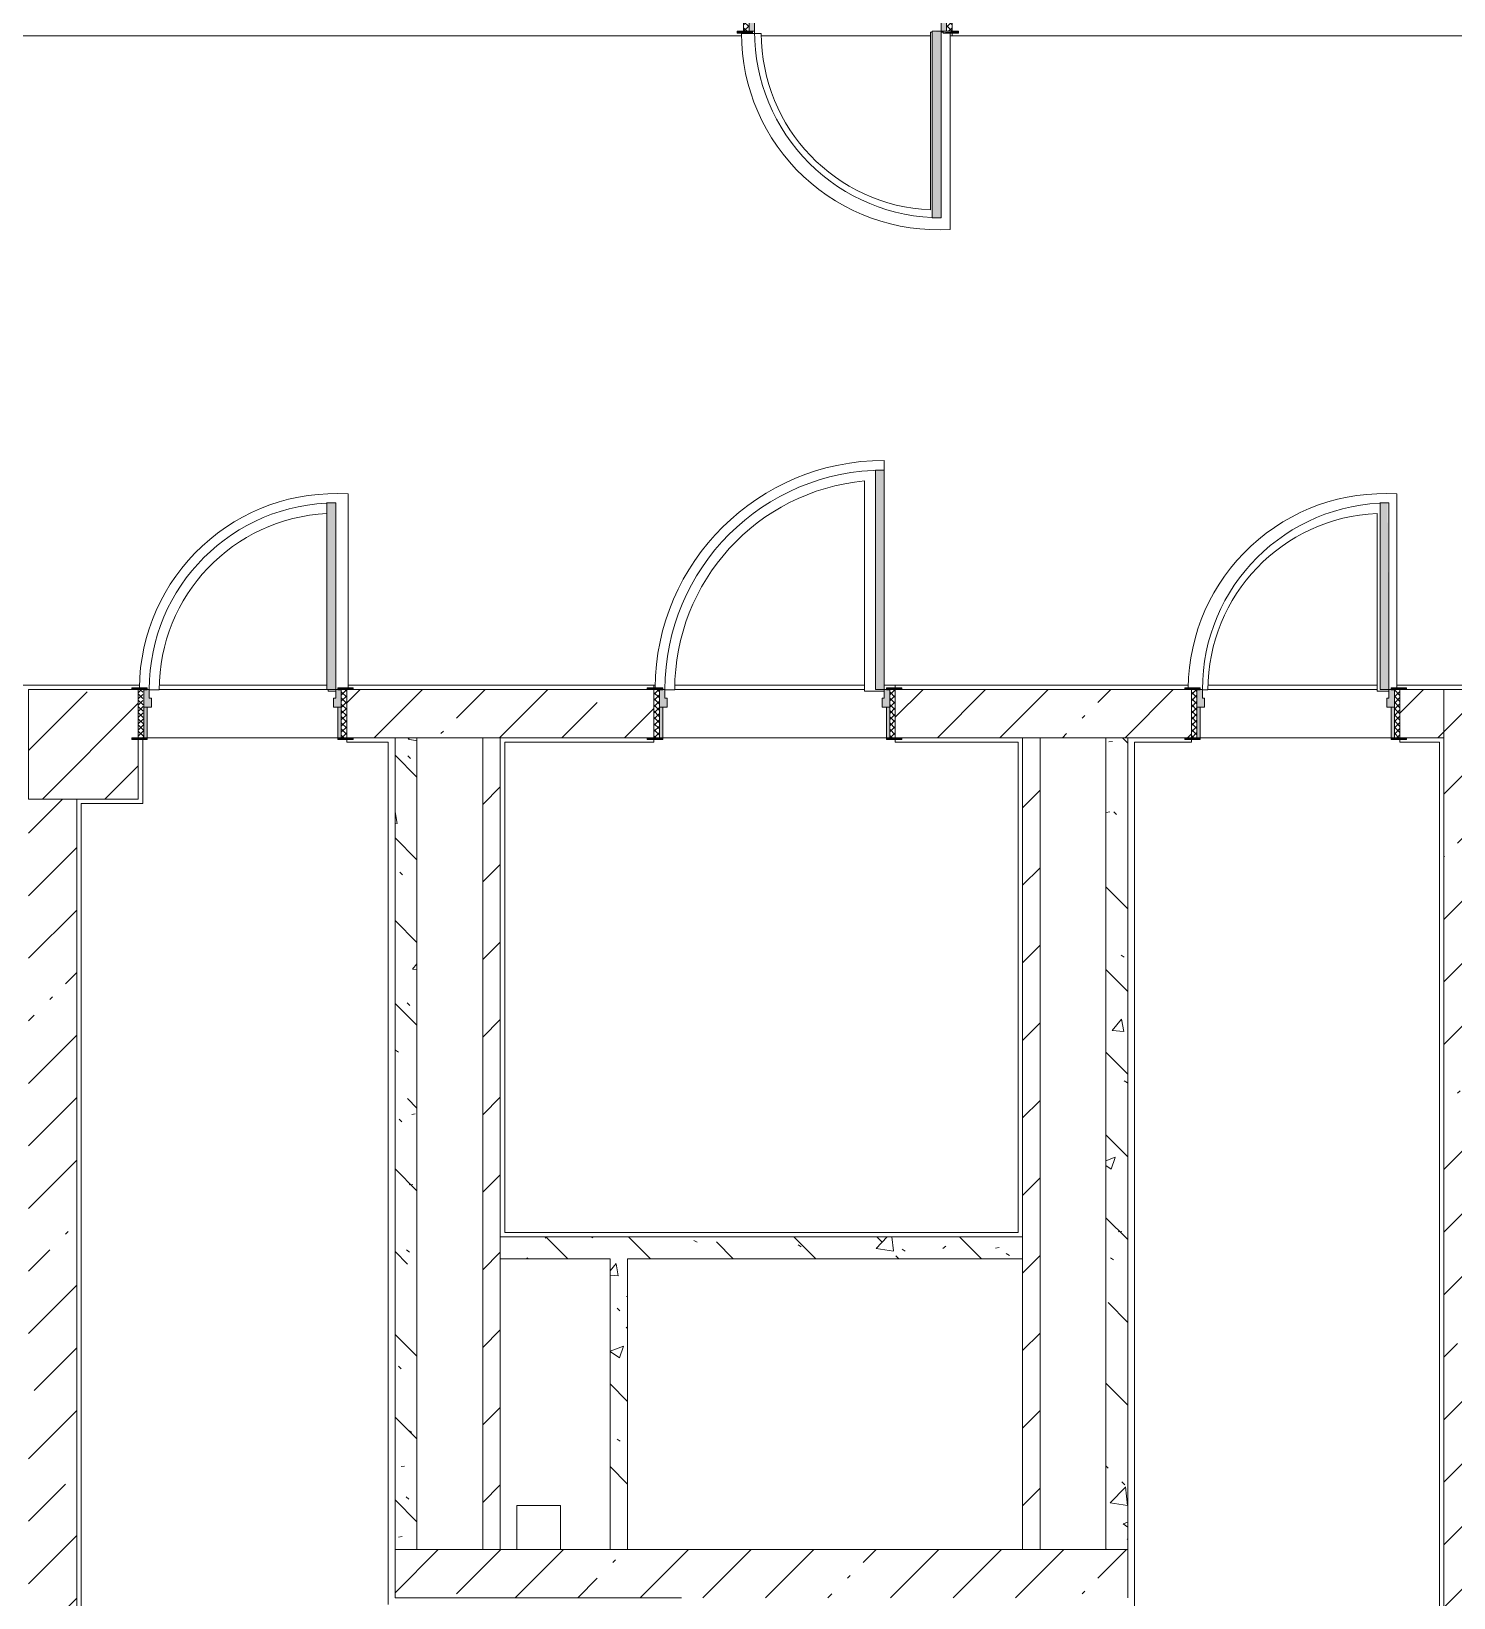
# Model space of a CAD drawing. Header units: millimetres. Extents: x -4005 to 195566, y -8553 to 29000.
# Drawn here: x 126116 to 132598, y 3760 to 10900 of the extents above; entities that cross this region are included whole.
import ezdxf

# ---------------------------------------------------------------- set-up
doc = ezdxf.new("R2010")
doc.units = ezdxf.units.MM
for name, color, linetype, lineweight, true_color in [('A-DOOR-2', 7, 'Continuous', 5, 0xaaaaaa), ('A-DOOR-3', 7, 'Continuous', 5, 0xe2e2e2), ('A-DOOR-FRAM-2', 7, 'Continuous', 5, 0xe2e2e2), ('A-DOOR-FRAM-3', 7, 'Continuous', 5, 0xaaaaaa), ('A-FLOR-2', 7, 'Continuous', 5, 0xaaaaaa), ('I-WALL-8', 7, 'Continuous', 5, 0x787878)]:
    doc.layers.add(name, color=color, linetype=linetype, lineweight=lineweight, true_color=true_color)
for name, color, linetype, lineweight in [('A-WALL', 7, 'Continuous', 9), ('I-WALL-6', 7, 'Continuous', 5), ('S-COLS-3', 7, 'Continuous', 5)]:
    doc.layers.add(name, color=color, linetype=linetype, lineweight=lineweight)
pattern_1 = [(45, (60693.44, 0), (-285.1231, 285.1231), []), (45, (60978.57, 0), (-285.1231, 285.1231), [504.031, -100.806, 16.764, -84.042])]
pattern_2 = [(45, (60693.44, 0), (-176.7767, 176.7767), [])]
pattern_3 = [(135, (60693.44, 0), (-377.1708, -377.1708), [533.4, -88.9, 17.78, -88.9]), (135, (60693.44, 376.94), (-377.1708, -377.1708), []), (50, (60693.44, 0), (637.6445, -55.7866), [66.675, -733.425]), (355, (60693.44, 0), (-123.3494, 668.699), [53.34, -586.74]), (100.451, (60746.6, -4.65), (514.299, 612.908), [56.665, -623.315]), (46.184, (60693.44, 177.8), (948.7764, -147.15), [100.012, -1100.137]), (96.636, (60772.5, 165.5), (830.909, 865.997), [84.998, -934.973]), (351.184, (60693.4, 177.8), (830.918, 865.988), [80.01, -880.11]), (21, (60782.34, 133.35), (530.6506, -357.9283), [66.675, -733.425]), (326, (60782.34, 133.35), (216.308, 644.6585), [53.34, -586.74]), (71.451, (60826.57, 103.5), (746.9596, 286.7243), [56.665, -623.315]), (37.5, (60693.44, 0), (10.8105, 295.9426), [16.764, -562.864, 16.764, -578.866, -588.962]), (37.5, (60693.44, 0), (10.8105, 295.9426), [-1175.258, 16.764, -572.198]), (7.5, (60693.44, 0), (233.8692, 350.6318), [16.764, -322.834, 16.764, -549.529, -224.472]), (7.5, (60693.44, 0), (233.8692, 350.6318), [-905.891, 16.764, -207.708]), (327.5, (60495.2, 0), (474.5678, -20.0513), [16.764, -205.486, 16.764, -676.656, -920.115]), (327.5, (60495.2, 0), (474.5678, -20.0513), [-915.67, 16.764, -903.351]), (317.5, (60406.3, 0), (518.4522, 88.9934), [16.764, -272.161, 16.764, -443.738, -653.415]), (317.5, (60406.3, 0), (518.4522, 88.9934), [-749.427, 16.764, -636.651])]
pattern_4 = [(135, (1826.41, 174.685), (-14.14214, -14.14214), []), (225, (1826.41, 174.685), (14.14214, -14.14214), [])]
pattern_5 = [(45, (-296.384, 174.685), (-14.1421, 14.1421), []), (135, (-296.384, 174.685), (-14.1421, -14.1421), [])]

# ---------------------------------------------------------------- blocks, each defined once
blk = doc.blocks.new('BSC_Колонна _Прямоугольная - 500х500-V132-1_4_1_птичка')
at = {"layer": 'S-COLS-3'}
h = blk.add_hatch(dxfattribs=at)
h.set_pattern_fill('FP_168', color=256, style=0, pattern_type=2)
h.set_pattern_definition([(45, (-65660, -7650), (-285.1231, 285.1231), []), (45, (-65374.88, -7650), (-285.1231, 285.1231), [504.031, -100.806, 16.764, -84.042])])
h.paths.add_polyline_path([(-30, -250), (250, -250), (250, 22), (220, 22), (220, 30), (250, 30), (250, 250), (-250, 250), (-250, -250)])
for p, q in [((220, 250), (-250, 250)), ((-250, 250), (-250, -250)), ((250, -250), (250, 22)), ((-250, -250), (250, -250))]:
    blk.add_line(p, q, dxfattribs=at)
blk = doc.blocks.new('110_Дверь_СКБ_1Ст_Внутренняя1 - Д-17д _Д-9_ 950x2100h_ПУИ_ С_У персонала-24300662-1_4_1_птичка')
at = {"layer": 'A-DOOR-2'}
h = blk.add_hatch(dxfattribs=at)
h.set_pattern_fill('FP_71', color=256, style=0, pattern_type=2)
h.set_pattern_definition([(135, (1826.41, 164.685), (-14.14214, -14.14214), []), (225, (1826.41, 164.685), (14.14214, -14.14214), [])])
h.paths.add_polyline_path([(487.5, 100), (462.5, 100), (462.5, -100), (487.5, -100)])
at = {"layer": 'A-DOOR-3'}
h = blk.add_hatch(color=256, dxfattribs=at)
h.paths.add_polyline_path([(462.5, 100), (437.5, 100), (437.5, 60), (427.5, 60), (427.5, 20), (462.5, 20)])
h.paths.add_polyline_path([(-422.5, 100), (-437.5, 100), (-437.5, 20), (-402.5, 20), (-402.5, 60), (-412.5, 60), (-412.5, 100)])
at = {"layer": 'A-DOOR-FRAM-2'}
for points in [[(-412.5, 950), (-412.5, 100), (-372.5, 104.4), (-372.5, 950), (-400.7, 950)], [(-462.5, 108), (-492.5, 108), (-492.5, 100), (-422.5, 104.4), (-422.5, 108), (-454.1, 108)], [(447.5, 108), (447.5, 100), (517.5, 100), (517.5, 108), (462.5, 108)], [(-422.5, 20), (-437.5, 20), (-437.5, -100), (-422.5, -100)], [(447.5, 20), (447.5, -100), (462.5, -100), (462.5, 20)], [(-422.5, -100), (-492.5, -100), (-492.5, -108), (-422.5, -108)], [(517.5, -100), (447.5, -100), (447.5, -108), (517.5, -108)]]:
    blk.add_hatch(color=256, dxfattribs=at).paths.add_polyline_path(points)
at = {"layer": 'A-DOOR-FRAM-3'}
h = blk.add_hatch(dxfattribs=at)
h.set_pattern_fill('FP_72', color=256, style=0, pattern_type=2)
h.set_pattern_definition([(45, (-296.384, 164.685), (-14.1421, 14.1421), []), (135, (-296.384, 164.685), (-14.1421, -14.1421), [])])
h.paths.add_polyline_path([(-462.5, 100), (-462.5, -100), (-437.5, -100), (-437.5, 100)])
at = {"layer": 'A-DOOR-2'}
for p, q in [((-412.5, 950), (-412.5, 100)), ((-372.5, 950), (-412.5, 950)), ((-372.5, 100), (-372.5, 950)), ((-412.5, 100), (-372.5, 100))]:
    blk.add_line(p, q, dxfattribs=at)
blk.add_arc((-412.5, 100), 850, 360, 90, dxfattribs=at)
at = {"layer": 'A-DOOR-FRAM-3'}
for p, q in [((-422.5, 108), (-492.5, 108)), ((-492.5, 108), (-492.5, 100)), ((-492.5, 100), (-422.5, 100)), ((-437.5, 100), (-462.5, 100)), ((-462.5, 100), (-462.5, -100)), ((-412.5, 100), (-437.5, 100)), ((-437.5, 100), (-437.5, 20)), ((-437.5, -100), (-437.5, 100)), ((-422.5, 100), (-437.5, 100)), ((-437.5, 100), (-437.5, 99)), ((-437.5, 99), (-422.5, 99)), ((-422.5, 100), (-422.5, 108)), ((-422.5, 99), (-422.5, 100)), ((-412.5, 60), (-412.5, 100)), ((437.5, 100), (437.5, 60)), ((462.5, 100), (437.5, 100)), ((517.5, 108), (447.5, 108)), ((447.5, 108), (447.5, 100)), ((462.5, 100), (447.5, 100)), ((447.5, 100), (447.5, 99)), ((447.5, 100), (517.5, 100)), ((447.5, 99), (462.5, 99)), ((462.5, 20), (462.5, 100)), ((487.5, 100), (462.5, 100)), ((462.5, 100), (462.5, -100)), ((462.5, 99), (462.5, 100)), ((487.5, -100), (487.5, 100)), ((517.5, 100), (517.5, 108)), ((-437.5, 20), (-402.5, 20)), ((-422.5, 20), (-437.5, 20)), ((-437.5, 20), (-437.5, -100)), ((-422.5, -100), (-422.5, 20)), ((-402.5, 60), (-412.5, 60)), ((-402.5, 20), (-402.5, 60)), ((437.5, 60), (427.5, 60)), ((427.5, 60), (427.5, 20)), ((427.5, 20), (462.5, 20)), ((462.5, 20), (447.5, 20)), ((447.5, 20), (447.5, -100)), ((462.5, -100), (462.5, 20)), ((-422.5, -100), (-492.5, -100)), ((-492.5, -100), (-492.5, -108)), ((-492.5, -108), (-422.5, -108)), ((-462.5, -100), (-437.5, -100)), ((-437.5, -100), (-422.5, -100)), ((-422.5, -108), (-422.5, -100)), ((447.5, -100), (462.5, -100)), ((517.5, -100), (447.5, -100)), ((447.5, -100), (447.5, -108)), ((447.5, -108), (517.5, -108)), ((462.5, -100), (487.5, -100)), ((517.5, -108), (517.5, -100))]:
    blk.add_line(p, q, dxfattribs=at)
blk = doc.blocks.new('110_Дверь_СКБ_1Ст_Внутренняя1 - Д-7_л__950x2100h_Туалет-21784696-1_4_1_птичка')
at = {"layer": 'A-DOOR-2'}
h = blk.add_hatch(dxfattribs=at)
h.set_pattern_fill('FP_110', color=256, style=0, pattern_type=2)
h.set_pattern_definition(pattern_4)
h.paths.add_polyline_path([(487.5, -110), (487.5, 110), (462.5, 110), (462.5, -110)])
at = {"layer": 'A-DOOR-3'}
h = blk.add_hatch(color=256, dxfattribs=at)
h.paths.add_polyline_path([(447.5, 30), (462.5, 30), (462.5, 110), (437.5, 110), (437.5, 70), (427.5, 70), (427.5, 30), (437.5, 30)])
h.paths.add_polyline_path([(-437.5, 30), (-402.5, 30), (-402.5, 70), (-412.5, 70), (-412.5, 110), (-437.5, 108), (-437.5, 85.2)])
at = {"layer": 'A-DOOR-FRAM-2'}
for points in [[(437.5, 110), (431.8, 960), (397.5, 960), (397.5, 110)], [(-462.5, 110), (-422.5, 110), (-422.5, 118), (-492.5, 117.6), (-492.5, 110), (-477.4, 110)], [(513.8, 110), (517.5, 110), (517.5, 118), (447.5, 118), (447.5, 110), (487.5, 110)], [(-422.5, -110), (-422.5, 30), (-437.5, 30), (-437.5, -110)], [(462.5, -110), (462.5, 30), (447.5, 30), (447.5, -110)], [(-462.5, -118), (-422.5, -118), (-422.5, -110), (-492.5, -110), (-492.5, -118)], [(480.2, -118), (517.5, -118), (517.5, -110), (447.5, -110), (447.5, -118), (462.5, -118)]]:
    blk.add_hatch(color=256, dxfattribs=at).paths.add_polyline_path(points)
at = {"layer": 'A-DOOR-FRAM-3'}
h = blk.add_hatch(dxfattribs=at)
h.set_pattern_fill('FP_111', color=256, style=0, pattern_type=2)
h.set_pattern_definition(pattern_5)
h.paths.add_polyline_path([(-437.5, -110), (-437.5, 110), (-462.5, 108), (-462.5, -110)])
at = {"layer": 'A-DOOR-2'}
for p, q in [((437.5, 960), (397.5, 960)), ((397.5, 960), (397.5, 110)), ((437.5, 110), (437.5, 960)), ((397.5, 110), (437.5, 110))]:
    blk.add_line(p, q, dxfattribs=at)
blk.add_arc((437.5, 110), 850, 90, 180, dxfattribs=at)
at = {"layer": 'A-DOOR-FRAM-3'}
for p, q in [((-422.5, 118), (-492.5, 118)), ((-492.5, 118), (-492.5, 110)), ((-492.5, 110), (-422.5, 110)), ((-437.5, 110), (-462.5, 110)), ((-462.5, 110), (-462.5, -110)), ((-412.5, 110), (-437.5, 110)), ((-437.5, 110), (-437.5, 30)), ((-437.5, -110), (-437.5, 110)), ((-422.5, 110), (-437.5, 110)), ((-437.5, 110), (-437.5, 109)), ((-437.5, 109), (-422.5, 109)), ((-422.5, 110), (-422.5, 118)), ((-422.5, 109), (-422.5, 110)), ((-412.5, 70), (-412.5, 110)), ((437.5, 110), (437.5, 70)), ((462.5, 110), (437.5, 110)), ((517.5, 118), (447.5, 118)), ((447.5, 118), (447.5, 110)), ((462.5, 110), (447.5, 110)), ((447.5, 110), (447.5, 109)), ((447.5, 110), (517.5, 110)), ((447.5, 109), (462.5, 109)), ((462.5, 30), (462.5, 110)), ((487.5, 110), (462.5, 110)), ((462.5, 110), (462.5, -110)), ((462.5, 109), (462.5, 110)), ((487.5, -110), (487.5, 110)), ((517.5, 110), (517.5, 118)), ((-437.5, 30), (-402.5, 30)), ((-422.5, 30), (-437.5, 30)), ((-437.5, 30), (-437.5, -110)), ((-422.5, -110), (-422.5, 30)), ((-402.5, 70), (-412.5, 70)), ((-402.5, 30), (-402.5, 70)), ((437.5, 70), (427.5, 70)), ((427.5, 70), (427.5, 30)), ((427.5, 30), (462.5, 30)), ((462.5, 30), (447.5, 30)), ((447.5, 30), (447.5, -110)), ((462.5, -110), (462.5, 30)), ((-422.5, -110), (-492.5, -110)), ((-492.5, -110), (-492.5, -118)), ((-492.5, -118), (-422.5, -118)), ((-462.5, -110), (-437.5, -110)), ((-437.5, -110), (-422.5, -110)), ((-422.5, -118), (-422.5, -110)), ((447.5, -110), (462.5, -110)), ((517.5, -110), (447.5, -110)), ((447.5, -110), (447.5, -118)), ((447.5, -118), (517.5, -118)), ((462.5, -110), (487.5, -110)), ((517.5, -118), (517.5, -110))]:
    blk.add_line(p, q, dxfattribs=at)
blk = doc.blocks.new('110_Дверь_СКБ_1Ст_Внутренняя1 - Д-7_л__950x2100h_Туалет-V162-1_4_1_птичка')
at = {"layer": 'A-DOOR-2'}
h = blk.add_hatch(dxfattribs=at)
h.set_pattern_fill('FP_110', color=256, style=0, pattern_type=2)
h.set_pattern_definition(pattern_4)
h.paths.add_polyline_path([(462.5, -110), (487.5, -110), (487.5, 110), (462.5, 110), (462.5, 85.2)])
at = {"layer": 'A-DOOR-3'}
h = blk.add_hatch(color=256, dxfattribs=at)
h.paths.add_polyline_path([(462.5, 30), (462.5, 110), (437.5, 110), (437.5, 70), (427.5, 70), (427.5, 30), (447.5, 30)])
h.paths.add_polyline_path([(-437.5, 30), (-402.5, 30), (-402.5, 70), (-412.5, 70), (-412.5, 110), (-437.5, 108), (-437.5, 85.2)])
at = {"layer": 'A-DOOR-FRAM-2'}
for points in [[(403.5, 110), (437.5, 110), (437.5, 960), (397.5, 960), (397.5, 110)], [(-437.5, 110), (-422.5, 110), (-422.5, 118), (-492.5, 118), (-492.5, 110), (-442.5, 110)], [(462.5, 110), (517.5, 110), (517.5, 118), (447.5, 118), (447.5, 110)], [(-422.5, -110), (-422.5, 30), (-437.5, 30), (-437.5, -110)], [(462.5, -110), (462.5, 30), (447.5, 30), (447.5, -110)], [(-442.5, -118), (-422.5, -118), (-422.5, -110), (-492.5, -110), (-492.5, -118), (-462.5, -118)], [(447.5, -118), (517.5, -118), (517.5, -110), (447.5, -110)]]:
    blk.add_hatch(color=256, dxfattribs=at).paths.add_polyline_path(points)
at = {"layer": 'A-DOOR-FRAM-3'}
h = blk.add_hatch(dxfattribs=at)
h.set_pattern_fill('FP_111', color=256, style=0, pattern_type=2)
h.set_pattern_definition(pattern_5)
h.paths.add_polyline_path([(-462.5, -110), (-437.5, -110), (-442.5, 110), (-462.5, 110), (-462.5, 85.2)])
at = {"layer": 'A-DOOR-2'}
for p, q in [((437.5, 960), (397.5, 960)), ((397.5, 960), (397.5, 110)), ((437.5, 110), (437.5, 960)), ((397.5, 110), (437.5, 110))]:
    blk.add_line(p, q, dxfattribs=at)
blk.add_arc((437.5, 110), 850, 90, 180, dxfattribs=at)
at = {"layer": 'A-DOOR-FRAM-3'}
for p, q in [((-422.5, 118), (-492.5, 118)), ((-492.5, 118), (-492.5, 110)), ((-492.5, 110), (-422.5, 110)), ((-437.5, 110), (-462.5, 110)), ((-462.5, 110), (-462.5, -110)), ((-412.5, 110), (-437.5, 110)), ((-437.5, 110), (-437.5, 30)), ((-437.5, -110), (-437.5, 110)), ((-422.5, 110), (-437.5, 110)), ((-437.5, 110), (-437.5, 109)), ((-437.5, 109), (-422.5, 109)), ((-422.5, 110), (-422.5, 118)), ((-422.5, 109), (-422.5, 110)), ((-412.5, 70), (-412.5, 110)), ((437.5, 110), (437.5, 70)), ((462.5, 110), (437.5, 110)), ((517.5, 118), (447.5, 118)), ((447.5, 118), (447.5, 110)), ((462.5, 110), (447.5, 110)), ((447.5, 110), (447.5, 109)), ((447.5, 110), (517.5, 110)), ((447.5, 109), (462.5, 109)), ((462.5, 30), (462.5, 110)), ((487.5, 110), (462.5, 110)), ((462.5, 110), (462.5, -110)), ((462.5, 109), (462.5, 110)), ((487.5, -110), (487.5, 110)), ((517.5, 110), (517.5, 118)), ((-437.5, 30), (-402.5, 30)), ((-422.5, 30), (-437.5, 30)), ((-437.5, 30), (-437.5, -110)), ((-422.5, -110), (-422.5, 30)), ((-402.5, 70), (-412.5, 70)), ((-402.5, 30), (-402.5, 70)), ((437.5, 70), (427.5, 70)), ((427.5, 70), (427.5, 30)), ((427.5, 30), (462.5, 30)), ((462.5, 30), (447.5, 30)), ((447.5, 30), (447.5, -110)), ((462.5, -110), (462.5, 30)), ((-422.5, -110), (-492.5, -110)), ((-492.5, -110), (-492.5, -118)), ((-492.5, -118), (-422.5, -118)), ((-462.5, -110), (-437.5, -110)), ((-437.5, -110), (-422.5, -110)), ((-422.5, -118), (-422.5, -110)), ((447.5, -110), (462.5, -110)), ((517.5, -110), (447.5, -110)), ((447.5, -110), (447.5, -118)), ((447.5, -118), (517.5, -118)), ((462.5, -110), (487.5, -110)), ((517.5, -118), (517.5, -110))]:
    blk.add_line(p, q, dxfattribs=at)
blk = doc.blocks.new('110_Дверь_СКБ_1Ст_Внутренняя1 - Д-4 _л_ 1100x2100h_су мгн-32399982-1_4_1_птичка')
at = {"layer": 'A-DOOR-2'}
h = blk.add_hatch(dxfattribs=at)
h.set_pattern_fill('FP_43', color=256, style=0, pattern_type=2)
h.set_pattern_definition([(135, (1751.41, 174.685), (-14.14214, -14.14214), []), (225, (1751.41, 174.685), (14.14214, -14.14214), [])])
h.paths.add_polyline_path([(537.5, -110), (562.5, -110), (562.5, 110), (537.5, 110), (537.5, -30.2)])
at = {"layer": 'A-DOOR-3'}
h = blk.add_hatch(color=256, dxfattribs=at)
h.paths.add_polyline_path([(522.5, 30), (537.5, 30), (535.3, 110), (512.5, 110), (512.4, 70), (502.5, 70), (502.5, 30), (522.4, 30)])
h.paths.add_polyline_path([(-512.5, 30), (-477.5, 30), (-477.5, 70), (-487.5, 70), (-487.5, 110), (-512.5, 109), (-512.5, 85.2)])
at = {"layer": 'A-DOOR-FRAM-2'}
for points in [[(512.5, 110), (512.5, 1110), (472.5, 1110), (472.5, 110), (511.8, 110)], [(-512.5, 110), (-497.5, 110), (-497.5, 118), (-567.5, 118), (-567.5, 110), (-513.5, 110)], [(535.3, 110), (592.5, 110), (592.5, 118), (522.5, 118), (522.5, 110)], [(-497.5, -110), (-497.5, 30), (-512.5, 30), (-512.5, -110)], [(537.5, -110), (537.5, 30), (522.5, 29.6), (522.5, -110)], [(-512.5, -118), (-497.5, -118), (-497.5, -110), (-567.5, -110), (-567.5, -118), (-513.5, -118)], [(559.5, -118), (592.5, -118), (592.5, -110), (522.5, -110), (522.5, -118), (537.5, -118)]]:
    blk.add_hatch(color=256, dxfattribs=at).paths.add_polyline_path(points)
at = {"layer": 'A-DOOR-FRAM-3'}
h = blk.add_hatch(dxfattribs=at)
h.set_pattern_fill('FP_44', color=256, style=0, pattern_type=2)
h.set_pattern_definition([(45, (-371.384, 174.685), (-14.1421, 14.1421), []), (135, (-371.384, 174.685), (-14.1421, -14.1421), [])])
h.paths.add_polyline_path([(-513.5, -110), (-512.5, -110), (-513.5, 110), (-537.5, 110), (-537.5, -110), (-531.4, -110)])
at = {"layer": 'A-DOOR-2'}
for p, q in [((512.5, 1110), (472.5, 1110)), ((472.5, 1110), (472.5, 110)), ((512.5, 110), (512.5, 1110)), ((472.5, 110), (512.5, 110))]:
    blk.add_line(p, q, dxfattribs=at)
blk.add_arc((512.5, 110), 1000, 90, 180, dxfattribs=at)
at = {"layer": 'A-DOOR-FRAM-3'}
for p, q in [((-497.5, 118), (-567.5, 118)), ((-567.5, 118), (-567.5, 110)), ((-567.5, 110), (-497.5, 110)), ((-512.5, 110), (-537.5, 110)), ((-537.5, 110), (-537.5, -110)), ((-487.5, 110), (-512.5, 110)), ((-512.5, 110), (-512.5, 30)), ((-512.5, -110), (-512.5, 110)), ((-497.5, 110), (-512.5, 110)), ((-512.5, 110), (-512.5, 109)), ((-512.5, 109), (-497.5, 109)), ((-497.5, 110), (-497.5, 118)), ((-497.5, 109), (-497.5, 110)), ((-487.5, 70), (-487.5, 110)), ((512.5, 110), (512.5, 70)), ((537.5, 110), (512.5, 110)), ((592.5, 118), (522.5, 118)), ((522.5, 118), (522.5, 110)), ((537.5, 110), (522.5, 110)), ((522.5, 110), (522.5, 109)), ((522.5, 110), (592.5, 110)), ((522.5, 109), (537.5, 109)), ((537.5, 30), (537.5, 110)), ((562.5, 110), (537.5, 110)), ((537.5, 110), (537.5, -110)), ((537.5, 109), (537.5, 110)), ((562.5, -110), (562.5, 110)), ((592.5, 110), (592.5, 118)), ((-512.5, 30), (-477.5, 30)), ((-497.5, 30), (-512.5, 30)), ((-512.5, 30), (-512.5, -110)), ((-497.5, -110), (-497.5, 30)), ((-477.5, 70), (-487.5, 70)), ((-477.5, 30), (-477.5, 70)), ((512.5, 70), (502.5, 70)), ((502.5, 70), (502.5, 30)), ((502.5, 30), (537.5, 30)), ((537.5, 30), (522.5, 30)), ((522.5, 30), (522.5, -110)), ((537.5, -110), (537.5, 30)), ((-497.5, -110), (-567.5, -110)), ((-567.5, -110), (-567.5, -118)), ((-567.5, -118), (-497.5, -118)), ((-537.5, -110), (-512.5, -110)), ((-512.5, -110), (-497.5, -110)), ((-497.5, -118), (-497.5, -110)), ((522.5, -110), (537.5, -110)), ((592.5, -110), (522.5, -110)), ((522.5, -110), (522.5, -118)), ((522.5, -118), (592.5, -118)), ((537.5, -110), (562.5, -110)), ((592.5, -118), (592.5, -110))]:
    blk.add_line(p, q, dxfattribs=at)

msp = doc.modelspace()

# ---------------------------------------------------------------- hatches: boundary and pattern name
at = {"layer": 'I-WALL-6'}
h = msp.add_hatch(dxfattribs=at)
h.set_pattern_fill('FP_153', color=256, style=0, pattern_type=2)
h.set_pattern_definition(pattern_1)
h.paths.add_polyline_path([(130633.4, 7680), (131403.4, 7680), (131403.4, 7900), (130053.4, 7900), (130053.4, 7680), (130613.4, 7680)])
h.paths.add_polyline_path([(132353.4, 7680), (132553.4, 7680), (132553.4, 7900), (132353.4, 7900), (132353.4, 7875.2)])
h.paths.add_polyline_path([(127742.4, 7680), (128953.4, 7680), (128953.4, 7900), (127553.4, 7900), (127553.4, 7680), (127583.4, 7680)])
h = msp.add_hatch(dxfattribs=at)
h.set_pattern_fill('FP_153', color=256, style=0, pattern_type=2)
h.set_pattern_definition(pattern_1)
h.paths.add_polyline_path([(132553.4, -100), (132773.4, -100), (132773.4, 7900), (132553.4, 7900), (132553.4, -63.2)])
h = msp.add_hatch(dxfattribs=at)
h.set_pattern_fill('FP_170', color=256, style=0, pattern_type=2)
h.set_pattern_definition(pattern_2)
h.paths.add_polyline_path([(128253.4, 3980), (128253.4, 7680), (128173.4, 7680), (128173.4, 3980)])
h = msp.add_hatch(dxfattribs=at)
h.set_pattern_fill('FP_170', color=256, style=0, pattern_type=2)
h.set_pattern_definition(pattern_2)
h.paths.add_polyline_path([(130713.4, 3980), (130713.4, 7680), (130633.4, 7680), (130633.4, 3980)])
h = msp.add_hatch(dxfattribs=at)
h.set_pattern_fill('FP_153', color=256, style=0, pattern_type=2)
h.set_pattern_definition(pattern_1)
h.paths.add_polyline_path([(126323.4, 400), (126323.4, 7400), (126103.4, 7400), (126103.4, 400)])
h = msp.add_hatch(dxfattribs=at)
h.set_pattern_fill('FP_153', color=256, style=0, pattern_type=2)
h.set_pattern_definition(pattern_1)
h.paths.add_polyline_path([(127773.4, 3760), (131113.4, 3760), (131113.4, 3980), (127773.4, 3980), (127773.4, 3852.4)])
at = {"layer": 'I-WALL-8'}
h = msp.add_hatch(dxfattribs=at)
h.set_pattern_fill('FP_179', color=256, style=0, pattern_type=2)
h.set_pattern_definition(pattern_3)
h.paths.add_polyline_path([(127773.4, 3980), (127873.4, 3980), (127873.4, 7680), (127773.4, 7680), (127773.4, 4300.5)])
h = msp.add_hatch(dxfattribs=at)
h.set_pattern_fill('FP_179', color=256, style=0, pattern_type=2)
h.set_pattern_definition(pattern_3)
h.paths.add_polyline_path([(131113.4, 3980), (131113.4, 7680), (131013.4, 7680), (131013.4, 3980)])
h = msp.add_hatch(dxfattribs=at)
h.set_pattern_fill('FP_179', color=256, style=0, pattern_type=2)
h.set_pattern_definition(pattern_3)
h.paths.add_polyline_path([(128445.7, 5305), (130633.4, 5305), (130633.4, 5405), (128253.4, 5405), (128257, 5305), (128328.4, 5305)])
h = msp.add_hatch(dxfattribs=at)
h.set_pattern_fill('FP_179', color=256, style=0, pattern_type=2)
h.set_pattern_definition(pattern_3)
h.paths.add_polyline_path([(128833.4, 3980), (128833.4, 5305), (128753.4, 5305), (128753.4, 3980)])

# ---------------------------------------------------------------- linework, layer by layer
at = {"layer": 'A-FLOR-2'}
for p, q in [((129353.4, 10880), (122633.4, 10880)), ((129442.8, 10890.5), (129352.8, 10890.5)), ((130213.8, 10880), (129443.4, 10880)), ((130222.3, 10895.6), (130213.8, 10895.6)), ((130213.8, 10895.6), (130213.8, 10086.3)), ((130272.3, 10895.6), (130262.3, 10895.6)), ((130303.8, 9997.3), (130303.8, 10892)), ((130303.8, 10880), (132664.4, 10880)), ((130312.3, 10880), (130312.3, 10892)), ((130003.4, 8900), (130003.4, 8944)), ((127559.4, 7908), (127559.4, 8791.2)), ((129913.4, 8850.7), (129913.4, 7892.9)), ((132339.4, 7908), (132339.4, 8791.2)), ((132249.4, 8702.3), (132249.4, 7892.9)), ((99433.4, 7920), (126609.7, 7920)), ((126653.4, 7898), (126698.5, 7898)), ((127463.4, 7900), (126698.6, 7900)), ((126699.7, 7920), (127463.4, 7920)), ((127469.4, 7900), (127469.4, 7892.9)), ((127469.4, 7892.9), (127503.4, 7892.9)), ((128959.5, 7920), (127559.4, 7920)), ((128953.4, 7920), (128953.4, 7908)), ((129003.4, 7899), (129048.4, 7899)), ((129049.6, 7920), (129913.4, 7920)), ((129913.4, 7892.9), (130003.4, 7892.9)), ((131389.7, 7920), (130003.4, 7920)), ((130053.4, 7908), (130053.4, 7920)), ((131453.4, 7898), (131478.5, 7898)), ((131479.7, 7920), (132249.4, 7920)), ((132249.4, 7892.9), (132303.4, 7892.9)), ((132339.4, 7920), (132998.4, 7920)), ((126623.4, 7672), (126623.4, 7380)), ((127553.4, 7660), (127553.4, 7672)), ((127742.4, 7660), (127553.4, 7660)), ((127742.4, 7660), (127742.4, 3729)), ((128953.4, 7660), (128273.4, 7660)), ((128273.4, 7660), (128273.4, 5425)), ((128953.4, 7672), (128953.4, 7660)), ((130053.4, 7660), (130053.4, 7672)), ((130613.4, 7660), (130053.4, 7660)), ((130613.4, 5425), (130613.4, 7660)), ((131403.4, 7660), (131144.4, 7660)), ((131144.4, 2347.5), (131144.4, 7660)), ((131403.4, 7672), (131403.4, 7660)), ((132353.4, 7660), (132353.4, 7672)), ((132533.4, 7660), (132353.4, 7660)), ((132533.4, 515.6), (132533.4, 7660)), ((126623.4, 7380), (126343.4, 7380)), ((126343.4, 7380), (126343.4, 515.5)), ((128273.4, 5425), (130613.4, 5425)), ((128328.4, 3980), (128328.4, 4180)), ((128328.4, 4180), (128528.4, 4180)), ((128528.4, 4180), (128528.4, 3980))]:
    msp.add_line(p, q, dxfattribs=at)
for centre, radius, start, end in [((130247.8, 10890.5), 895, 180, 273.58586), ((130247.8, 10890.5), 805, 180, 267.57693), ((130003.4, 7899), 1045, 90, 179.50487), ((127503.4, 7898), 895, 86.41414, 179.35657), ((130003.4, 7900), 955, 95.40763, 180.06083), ((132283.4, 7898), 895, 86.41414, 179.35657), ((127503.5, 7898), 805, 92.85121, 180), ((132283.5, 7898), 805, 92.42307, 180)]:
    msp.add_arc(centre, radius, start, end, dxfattribs=at)
at = {"layer": 'A-WALL'}
for p, q in [((127873.4, 7680), (127773.4, 7680)), ((128253.4, 7680), (128173.4, 7680)), ((130713.4, 7680), (130633.4, 7680)), ((131113.4, 7680), (131013.4, 7680)), ((128253.4, 5405), (128253.4, 5305)), ((130633.4, 5305), (130633.4, 5405)), ((127773.4, 3980), (127873.4, 3980)), ((128173.4, 3980), (128253.4, 3980)), ((128753.4, 3980), (128833.4, 3980)), ((130633.4, 3980), (130713.4, 3980))]:
    msp.add_line(p, q, dxfattribs=at)
at = {"layer": 'I-WALL-6'}
for p, q in [((126698.6, 7900), (127463.4, 7900)), ((128923.4, 7900), (127583.4, 7900)), ((129047.7, 7900), (129913.4, 7900)), ((131373.4, 7900), (130083.4, 7900)), ((131478.6, 7900), (132249.4, 7900)), ((132943.4, 7900), (132383.4, 7900)), ((132553.4, 7900), (132553.4, 515.5)), ((127513.4, 7680), (126643.4, 7680)), ((127583.4, 7680), (127773.4, 7680)), ((127773.4, 7680), (127773.4, 3760)), ((127873.4, 7680), (128173.4, 7680)), ((127873.4, 3980), (127873.4, 7680)), ((128173.4, 7680), (128173.4, 3980)), ((128253.4, 7680), (128923.4, 7680)), ((128253.4, 5405), (128253.4, 7680)), ((130013.4, 7680), (128993.4, 7680)), ((130083.4, 7680), (130633.4, 7680)), ((130633.4, 7680), (130633.4, 5405)), ((130713.4, 7680), (131013.4, 7680)), ((130713.4, 3980), (130713.4, 7680)), ((131013.4, 7680), (131013.4, 3980)), ((131113.4, 7680), (131373.4, 7680)), ((131113.4, 3760), (131113.4, 7680)), ((132313.4, 7680), (131443.4, 7680)), ((132383.4, 7680), (132553.4, 7680)), ((126323.4, 400), (126323.4, 7400)), ((130633.4, 5405), (128253.4, 5405)), ((128253.4, 3980), (128253.4, 5305)), ((128253.4, 5305), (128753.4, 5305)), ((128753.4, 5305), (128753.4, 3980)), ((128833.4, 5305), (130633.4, 5305)), ((128833.4, 3980), (128833.4, 5305)), ((130633.4, 5305), (130633.4, 3980)), ((128173.4, 3980), (127873.4, 3980)), ((128753.4, 3980), (128253.4, 3980)), ((130633.4, 3980), (128833.4, 3980)), ((131113.4, 3980), (130713.4, 3980)), ((127773.4, 3760), (129078.4, 3760))]:
    msp.add_line(p, q, dxfattribs=at)

# ---------------------------------------------------------------- block references
at = {"layer": 'A-DOOR-2', "rotation": 180}
msp.add_blockref('110_Дверь_СКБ_1Ст_Внутренняя1 - Д-17д _Д-9_ 950x2100h_ПУИ_ С_У персонала-24300662-1_4_1_птичка', (129849.8, 11000), dxfattribs=at)
at = {"layer": 'A-DOOR-2'}
for name, p in [('110_Дверь_СКБ_1Ст_Внутренняя1 - Д-4 _л_ 1100x2100h_су мгн-32399982-1_4_1_птичка', (129490.9, 7790)), ('110_Дверь_СКБ_1Ст_Внутренняя1 - Д-7_л__950x2100h_Туалет-V162-1_4_1_птичка', (127065.9, 7790)), ('110_Дверь_СКБ_1Ст_Внутренняя1 - Д-7_л__950x2100h_Туалет-21784696-1_4_1_птичка', (131865.9, 7790))]:
    msp.add_blockref(name, p, dxfattribs=at)
at = {"layer": 'S-COLS-3'}
msp.add_blockref('BSC_Колонна _Прямоугольная - 500х500-V132-1_4_1_птичка', (126353.4, 7650), dxfattribs=at)

doc.saveas('drawing.dxf')
